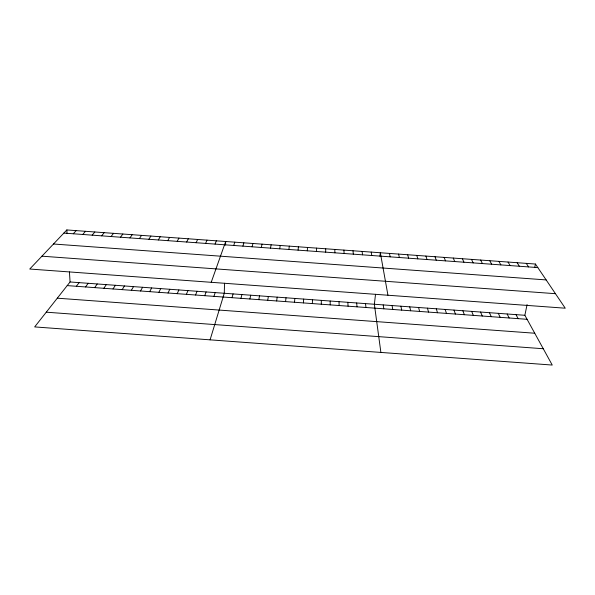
<?xml version="1.0" encoding="UTF-8"?>
<svg xmlns="http://www.w3.org/2000/svg" width="595" height="595" viewBox="0 0 595 595"><rect width="100%" height="100%" fill="white"/><g stroke="black" fill="none" stroke-linecap="round" stroke-linejoin="round"><path stroke-width="0.89" d="M325.688 252.154L325.703 248.777M321.278 304.224L321.337 300.371M224.546 283.25L224.27 293.261L210.08 339.842M225.594 245.006L225.691 241.503L211.218 282.305M316.488 251.484L316.607 248.115M312.345 303.569L312.509 299.724M307.28 250.815L307.511 247.453M303.413 302.914L303.681 299.077M294.488 302.26L294.852 298.437M298.08 250.145L298.415 246.791M375.519 294.294L374.359 304.261L380.889 352.426M379.93 256.237L380.339 252.756L387.94 295.232M285.563 301.606L286.024 297.79M288.88 249.476L289.319 246.137M276.638 300.951L277.196 297.143M279.68 248.807L280.223 245.475M267.713 300.296L268.367 296.496M270.487 248.137L271.134 244.813M258.795 299.642L259.546 295.849M69.444 271.908L70.069 281.971L34.666 326.915L552.242 365.055L524.872 315.283L527.088 304.536M534.712 267.505L535.426 264.039L66.833 229.945L29.75 269.029L565.25 308.203L535.426 264.039M249.87 298.988L250.726 295.202M261.294 247.468L262.038 244.151M240.953 298.333L241.905 294.555M252.101 246.799L252.949 243.489M232.035 297.686L233.084 293.908M242.909 246.129L243.861 242.827M233.716 245.46L234.78 242.165M213.94 296.355L215.189 292.599M204.754 295.685L206.108 291.937M195.576 295.008L197.027 291.267M215.063 244.099L216.335 240.826M186.391 294.339L187.946 290.605M205.602 243.414L206.978 240.142M177.213 293.67L178.872 289.936M196.134 242.723L197.622 239.465M168.043 292.993L169.791 289.274M186.674 242.039L188.273 238.781M158.865 292.324L160.717 288.612M177.221 241.347L178.924 238.104M149.695 291.647L151.651 287.943M140.524 290.977L142.577 287.281M167.76 240.655L169.568 237.42M131.354 290.308L133.511 286.619M158.307 239.971L160.226 236.743M122.183 289.631L124.437 285.95M148.854 239.279L150.877 236.059M113.013 288.962L115.378 285.288M139.401 238.595L141.528 235.382M103.85 288.292L106.312 284.626M129.948 237.903L132.187 234.698M94.687 287.616L97.245 283.964M85.524 286.946L88.186 283.294M120.502 237.219L122.845 234.021M76.361 286.277L79.128 282.632M111.057 236.527L113.504 233.344M101.611 235.843L104.17 232.66M92.166 235.159L94.828 231.983M82.72 234.467L85.494 231.306M73.282 233.783L76.16 230.622M63.844 233.091L537.828 267.594M53.491 244.01L546.151 279.918M41.94 256.185L555.44 293.685M70.069 281.971L524.872 315.283M67.205 285.607L527.088 319.307M57.299 298.184L534.741 333.23M46.269 312.189L543.265 348.737M526.292 263.377L528.583 266.924M517.159 262.707L519.346 266.248M508.026 262.045L510.108 265.578M498.893 261.384L500.871 264.901M489.767 260.714L491.641 264.232M516.006 314.629L518.119 318.645M480.634 260.052L482.404 263.563M507.148 313.982L509.156 317.99M498.283 313.334L500.194 317.336M471.508 259.39L473.174 262.886M489.425 312.687L491.239 316.674M462.389 258.728L463.944 262.216M480.559 312.033L482.277 316.019M453.264 258.059L454.714 261.547M471.701 311.386L473.322 315.365M444.145 257.397L445.491 260.87M462.851 310.739L464.368 314.71M435.019 256.735L436.261 260.201M453.992 310.092L455.413 314.048M445.142 309.437L446.458 313.394M425.901 256.073L427.039 259.532M436.284 308.79L437.504 312.739M416.79 255.404L417.816 258.862M427.433 308.143L428.556 312.085M407.672 254.742L408.601 258.185M418.59 307.496L419.609 311.43M398.561 254.08L399.379 257.516M409.739 306.849L410.662 310.769M400.889 306.202L401.714 310.114M389.45 253.418L390.164 256.847M392.046 305.555L392.774 309.459M383.202 304.908L383.827 308.805M371.228 252.094L371.734 255.508M362.117 251.432L362.526 254.831M365.523 303.606L365.947 307.496M353.014 250.77L353.311 254.162M356.68 302.959L357.015 306.841M66.833 229.945L67.049 233.463M347.844 302.312L348.075 306.187M343.91 250.108L344.103 253.492M339.009 301.665L339.143 305.533M334.807 249.446L334.896 252.823M330.173 301.018L330.21 304.878"/></g></svg>
